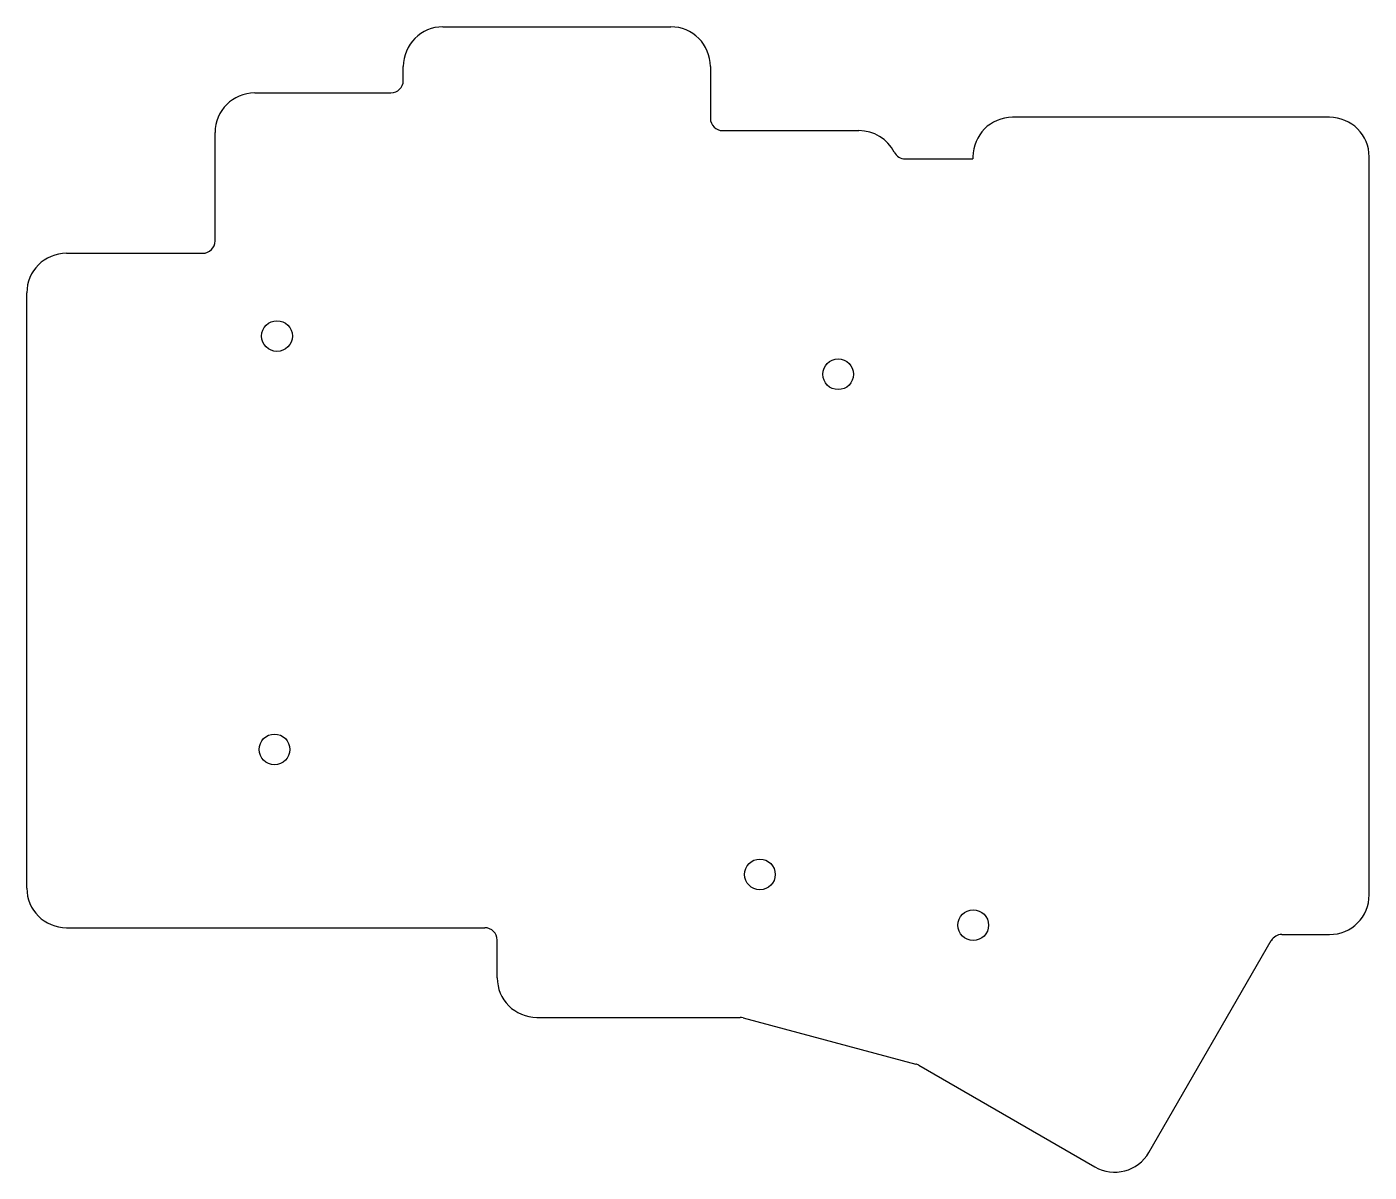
# Model space of a CAD drawing. Header units: millimetres. Extents: x -16 to 120, y -40 to 76.
import ezdxf

# ---------------------------------------------------------------- set-up
doc = ezdxf.new("R2010")
doc.units = ezdxf.units.MM

msp = doc.modelspace()

# ---------------------------------------------------------------- linework, layer by layer
for p, q in [((26.5, 75.96), (49.5, 75.96)), ((22.5, 70.54), (22.5, 71.96)), ((53.5, 71.96), (53.5, 66.73)), ((7.5, 69.29), (21.25, 69.29)), ((116, 66.83), (84, 66.83)), ((3.5, 54.35), (3.5, 65.29)), ((54.75, 65.48), (68.5, 65.48)), ((73.17, 62.62), (80, 62.62)), ((80, 62.83), (80, 62.62)), ((120, -11.68), (120, 62.83)), ((-11.5, 53.1), (2.25, 53.1)), ((-15.5, -11), (-15.5, 49.1)), ((-11.5, -15), (30.73, -15)), ((31.98, -20.05), (31.98, -16.25)), ((111.19, -15.68), (116, -15.68)), ((97.76, -37.68), (110.11, -16.3)), ((35.98, -24.05), (56.49, -24.05)), ((56.81, -24.09), (74.23, -28.76)), ((74.53, -28.88), (92.3, -39.14))]:
    msp.add_line(p, q)
for centre in [(9.75, 44.74), (66.4, 40.88), (9.5, 3), (58.5, -9.62), (80.03, -14.74)]:
    msp.add_circle(centre, 1.55)
for centre, radius, start, end in [((26.5, 71.96), 4, 90, 180), ((49.5, 71.96), 4, 360, 90), ((21.25, 70.54), 1.25, 270, 0), ((7.5, 65.29), 4, 90, 180), ((54.75, 66.73), 1.25, 180, 270), ((84, 62.83), 4, 90, 180), ((116, 62.83), 4, 0, 90), ((68.5, 61.48), 4, 27.1109, 90), ((73.17, 63.88), 1.25, 207.1109, 270), ((2.25, 54.35), 1.25, 270, 0), ((-11.5, 49.1), 4, 90, 180), ((-11.5, -11), 4, 180, 270), ((116, -11.68), 4, 270, 360), ((30.73, -16.25), 1.25, 0, 90), ((111.19, -16.93), 1.25, 90, 150), ((35.98, -20.05), 4, 180, 270), ((56.49, -25.3), 1.25, 75, 90), ((73.91, -29.97), 1.25, 60, 75), ((94.3, -35.68), 4, 240, 330)]:
    msp.add_arc(centre, radius, start, end)

doc.saveas('drawing.dxf')
